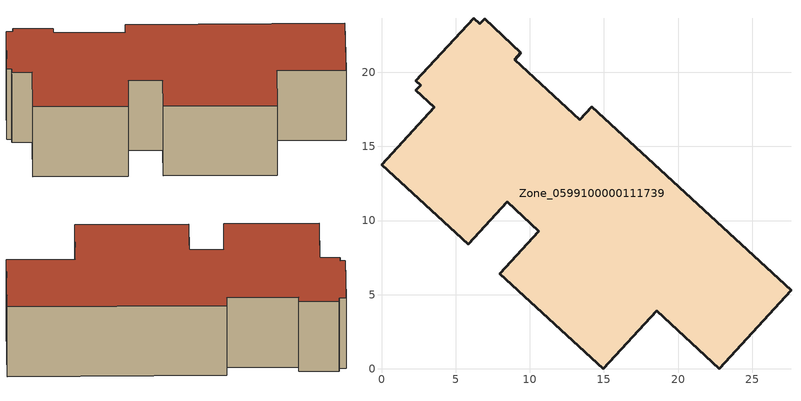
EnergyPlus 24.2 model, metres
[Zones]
Zone_0599100000111739
 floor ground (C_G): 2.31,18.79 2.64,19.13 2.32,19.43 6.21,23.65 6.64,23.28 6.96,23.61 9.4,21.33 8.97,20.86 13.38,16.8 14.19,17.68 27.62,5.31 22.79,0.01 18.56,3.91 14.95,0 7.98,6.42 10.62,9.29 8.49,11.26 5.84,8.39 0,13.78 3.56,17.64 z0
 wall outside (C_F): 9.4,21.33 6.96,23.61 6.64,23.28 6.21,23.65 2.32,19.43 2.64,19.13 2.31,18.79 3.56,17.64 0,13.78 5.84,8.39 8.49,11.26 10.62,9.29 7.98,6.42 14.95,0 18.56,3.91 22.79,0.01 27.62,5.31 14.19,17.68 13.38,16.8 8.97,20.86 9.4,21.33 z0:6.93
 roof outside (C_R): 2.64,19.13 2.31,18.79 3.56,17.64 0,13.78 5.84,8.39 8.49,11.26 10.62,9.29 7.98,6.42 14.95,0 18.56,3.91 22.79,0.01 27.62,5.31 14.19,17.68 13.38,16.8 8.97,20.86 9.4,21.33 6.96,23.61 6.64,23.28 6.21,23.65 2.32,19.43 z6.93
[BUILDING]
Pand.0599100000111739: North Axis=0; Terrain=City; Loads Convergence Tolerance Value=0.04; Temperature Convergence Tolerance Value=0.4; Solar Distribution=FullExterior; Maximum Number of Warmup Days=25; Minimum Number of Warmup Days=1
[Site:Location]
Rotterdam.The.Hague.AP_ZH_NLD Design_Conditions: Latitude=51.96; Longitude=4.45; Time Zone=1; Elevation=-4.5
[SITE:GROUNDTEMPERATURE:BUILDINGSURFACE]
18, 18, 18, 18, 18, 18, 18, 18, 18, 18, 18, 18
[MATERIAL] Thermal Absorptance=0.9; Solar Absorptance=0.7; Visible Absorptance=0.7
Name | Roughness | Thickness | Conductivity | Density | Specific Heat
G.D.1975-1991 | MediumSmooth | 0.15 | 0.288461 | 540 | 1210
F.D.1975-1991 | Rough | 0.3 | 0.230769 | 1920 | 840
R.D.1975-1991 | MediumRough | 0.2 | 0.153846 | 1500 | 1000
[CONSTRUCTION]
C_G: G.D.1975-1991
C_F: F.D.1975-1991
C_R: R.D.1975-1991
[ZONE]
Zone_0599100000111739: Type=1; Multiplier=1; Ceiling Height=Autocalculate; Volume=Autocalculate; Floor Area=autocalculate; Part of Total Floor Area=Yes
[ZONEINFILTRATION:DESIGNFLOWRATE]
Infil_Zone_0599100000111739: Zone or ZoneList or Space or SpaceList=Zone_0599100000111739; Schedule=AlwaysOn; Design Flow Rate Calculation Method=Flow/Area; Flow Rate per Floor Area=0.0042; Constant Term Coefficient=1; Temperature Term Coefficient=0; Velocity Term Coefficient=0; Velocity Squared Term Coefficient=0
[HVACTEMPLATE:ZONE:IDEALLOADSAIRSYSTEM]
Zone_0599100000111739: Maximum Heating Supply Air Temperature=50; Minimum Cooling Supply Air Temperature=13; Maximum Heating Supply Air Humidity Ratio=0.0156; Minimum Cooling Supply Air Humidity Ratio=0.0077; Heating Limit=NoLimit; Cooling Limit=NoLimit; Dehumidification Control Type=ConstantSensibleHeatRatio; Cooling Sensible Heat Ratio=0.7; Dehumidification Setpoint=60; Humidification Control Type=None; Humidification Setpoint=30; Outdoor Air Method=None; Outdoor Air Flow Rate per Person=0.00944; Outdoor Air Flow Rate per Zone Floor Area=0; Outdoor Air Flow Rate per Zone=0; Demand Controlled Ventilation Type=None; Outdoor Air Economizer Type=NoEconomizer; Heat Recovery Type=None; Sensible Heat Recovery Effectiveness=0.7; Latent Heat Recovery Effectiveness=0.65
[ZONECONTROL:THERMOSTAT]
ThermostatControl_Zone_0599100000111739: Zone or ZoneList=Zone_0599100000111739; Control Type Schedule=DualSetpointControlType; Control 1=Thermostat_Zone_0599100000111739; Temperature Difference Between Cutout And Setpoint=0
[THERMOSTATSETPOINT:DUALSETPOINT]
Thermostat_Zone_0599100000111739: Heating Setpoint Temperature Schedule=HeatingSetpoint_Zone_0599100000111739; Cooling Setpoint Temperature Schedule=CoolingSetpoint_Zone_0599100000111739
[SCHEDULE:COMPACT]
HeatingSetpoint_Zone_0599100000111739: Through: 12/31, For: AllDays, Until: 24:00, 21
CoolingSetpoint_Zone_0599100000111739: Through: 12/31, For: AllDays, Until: 24:00, 24
DualSetpointControlType: Through: 12/31, For: AllDays, Until: 24:00, 4
AlwaysOn: Through: 12/31, For: AllDays, Until: 24:00, 1
